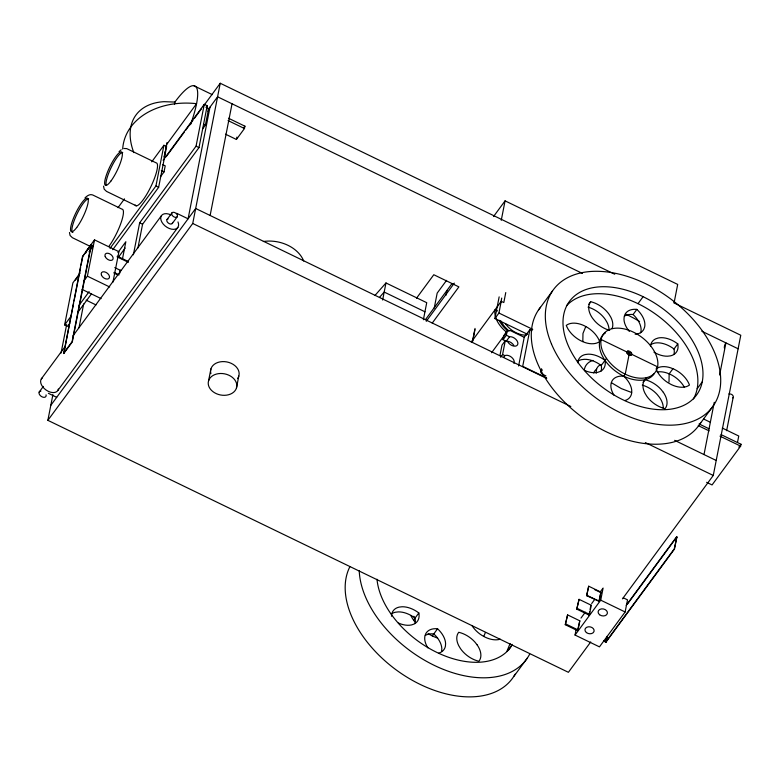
<?xml version="1.0" encoding="UTF-8"?>
<svg xmlns="http://www.w3.org/2000/svg" width="780" height="780" viewBox="0 0 780 780"><rect width="100%" height="100%" fill="white"/><g stroke="black" fill="none" stroke-linecap="round" stroke-linejoin="round"><path stroke-width="1.17" d="M582.826 341.64L582.972 333.45L585.78 326.557L584.464 325.825A21.284 13.357 36.4 0 0 566.29 325.377A21.284 13.357 36.3 0 0 581.471 341.084L584.932 342.508A21.284 13.357 36.3 0 0 599.644 341.533L601.136 339.514L626.886 351.985M669.006 382.073L669.152 373.883L672.935 368.745L674.291 369.301A21.284 13.357 36.4 0 1 689.471 385.018A21.284 13.357 36.4 0 1 671.288 384.569L667.924 382.688A21.284 13.357 36.4 0 1 656.107 368.862A21.284 13.357 36.4 0 1 670.819 367.887L672.935 368.745M441.636 651.28L441.821 648.59A21.284 13.357 36.4 0 0 433.807 633.906A21.284 13.357 36.4 0 0 425.305 635.408M164.171 157.384L165.321 151.505M165.789 149.146L166.705 144.436L196.579 103.681A71.984 53.742 11.1 0 0 122.684 149.068M69.712 323.407L67.558 326.342L64.623 324.928L72.881 282.877L80.096 273.068M590.733 641.95L568.396 672.311L47.863 420.332L52.903 394.651M61.054 353.067L66.651 324.548M89.027 251.843L93.337 245.885L91.338 244.92L72.316 341.874L63.745 353.525L82.495 256.581L91.065 244.93L93.308 246.022M63.745 353.525L73.593 303.322M74.061 300.934L80.633 267.462M81.101 265.073L82.768 256.571M85.546 253.519L85.946 251.521L94.516 239.87L118.921 251.686L112.944 282.136M63.492 353.408L72.072 341.757L91.065 244.93M83.821 281.034L87.389 276.178L94.516 239.87M79.014 327.717L83.674 303.956M119.593 273.604L120.286 270.065M122.372 259.447L125.843 241.742L117.926 252.506M133.38 254.797L139.649 222.826L196.053 146.182L204.262 104.344L207.188 105.768L198.988 147.605L142.574 224.25L137.933 247.923M110.019 248.371L155.932 185.991L163.917 145.275L166.637 146.591L158.642 187.307L112.739 249.688M164.161 156.907L165.331 150.95M165.799 148.57L166.969 142.603M174.457 104.452L174.934 102.024A64.915 14.342 -64.2 0 1 190.525 124.673M160.466 176.758L164.034 171.912L165.224 165.847L162.513 164.541M202.576 128.924L205.403 125.083L208.543 109.103L217.591 96.798L582.465 273.439M209.995 107.123L188.087 218.809L176.641 213.272M47.863 420.332L192.738 223.47L220.243 83.255L614.757 274.238M210.122 215.475L232.04 103.798M225.478 134.17L236.408 139.464L236.876 137.124M236.408 139.464L244.462 128.524L244.92 126.184L228.511 118.248M208.572 380.825L210.902 368.94M236.467 387.982A14.42 10.764 11.1 0 0 218.273 373.678A14.42 10.764 11.1 0 0 212.813 391.55A14.42 10.764 11.1 0 0 236.467 387.982L238.797 376.087M382.629 300.007L385.973 282.955L426.728 302.689L423.384 319.741M434.255 307.983L437.171 293.114L446.56 280.361M445.936 295.308L446.872 290.531M475.04 328.409L472.748 340.08A25.028 15.707 36.4 0 0 472.514 342.303M474.942 329.657L472.885 340.168L471.471 342.079M501.257 220.291L505.069 200.86L677.693 284.427L674.105 302.718M527.631 334.347L494.9 318.552L499.161 296.858M500.858 302.503L501.725 298.067M494.9 318.552L498.937 313.043L501.228 301.353L503.812 302.533L505.762 292.568M499.951 355.553L501.988 345.16L505.294 340.675L502.574 354.529L500.594 357.221M507.195 330.983L506.357 335.224L509.545 336.765A6.084 3.822 36.4 0 1 517.072 340.84A6.084 3.822 36.4 0 1 515.307 346.164A6.084 3.822 36.4 0 1 507.839 341.903L503.061 339.709L503.89 335.468L507.195 330.983L510.266 330.544L524.228 337.301L518.602 365.986M532.087 330.642L529.913 329.589L522.697 366.337L546.605 377.91M545.932 375.901L542.685 374.332A2.321 1.453 36.4 0 1 540.95 371.836L541.554 368.745M565.285 624.712L567.596 614.903L579.813 620.822L578.019 629.928L577.512 630.63L565.285 624.712L567.596 614.903M576.771 609.131L579.062 599.332L591.279 605.241L589.485 614.347L588.978 615.04L576.771 609.131L579.062 599.332M629.002 355.027L625.238 374.176L623.756 376.194A21.284 13.357 36.4 0 0 611.871 381.235L611.062 383.623A21.284 13.357 36.4 0 0 614.065 395.284M623.269 597.802L627.51 599.849L625.131 611.978L599.459 646.864L575.045 635.047L576.127 629.538M577.512 630.63L579.813 620.822M586.638 595.696L588.695 586.209L600.922 592.127L599.137 601.243L586.638 595.696L588.695 586.209M588.978 615.04L589.651 611.627M590.099 609.346L590.538 607.074M598.865 601.614L600.922 592.127M575.045 635.047L600.727 600.161L603.106 588.042M603.71 641.092L605.699 642.057L606.782 636.538M605.797 641.92L606.879 636.412M603.808 640.955L606.05 642.047L607.133 636.529M605.699 642.057L674.251 548.905L676.884 536.903L674.505 549.023L606.05 642.047M704.008 454.565L714.265 402.295M719.628 374.965L725.926 342.888A13.894 10.374 11.1 0 0 724.347 348.036M622.45 598.865L713.271 475.459L740.776 335.244L673.93 302.884M726.638 430.677L733.181 397.351M737.471 442.543L738.758 436.03L722.3 428.064M706.631 482.323L712.062 484.945L740.63 446.131L741 444.249L721.022 434.587M640.604 332.836L640.916 331.9A21.284 13.357 36.4 0 0 633.087 314.525L636.87 309.397A21.284 13.357 36.4 0 1 644.699 326.771L643.88 329.16A21.284 13.357 36.4 0 1 635.173 334.259M500.204 639.191A21.284 13.357 36.3 0 1 485.121 637.153L483.795 636.422L485.404 632.483M506.922 651.3L510.091 643.539M508.579 650.033L512.05 644.338M471.344 342.001L501.228 301.353M118.014 207.655L124.468 198.88M151.73 161.84L163.917 145.275M91.338 244.92L82.495 256.581M163.118 160.261L204.262 104.344M75.367 280.118L78.975 275.213M166.189 156.712L184.207 132.23M185.65 130.27L192.855 120.471M194.298 118.511L201.503 108.722M202.946 106.763L220.243 83.255M207.188 105.768L206.018 107.357L208.826 108.712L208.075 111.442M64.623 324.928L71.107 316.124M79.034 305.36L89.115 291.652M77.639 312.644L91.328 294.05M118.696 256.864L125.18 248.059M41.321 378.885L65.062 346.632M72.969 335.878L161.45 215.66M39.156 392.106L43.349 386.412M167.056 219.511L171.961 212.843M172.282 223.489L177.187 216.82A3.286 2.057 36.4 0 0 174.389 212.443A3.286 2.057 36.4 0 0 172.156 215.231A3.286 2.057 36.4 0 0 177.187 216.82M243.575 128.008L244.92 126.184M57.759 390.575L177.889 227.351M50.797 405.337L195.682 208.484L546.712 378.417M416.5 298.223L433.797 274.735L458.884 286.874L432.227 323.096M493.516 216.557L505.069 200.86M425.422 319.683L451.873 283.735M426.241 321.302L454.331 283.12M491.566 352.755L506.668 332.221L505.654 331.432A25.028 15.707 36.4 0 1 495.046 309.777L497.591 310.937M503.061 339.709L506.357 335.224M509.545 336.765L506.24 341.25A6.084 3.822 36.4 0 1 513.776 345.325M503.539 357.435L504.865 355.641A6.084 3.822 36.4 0 1 511.68 357.357A6.084 3.822 36.4 0 1 513.923 363.373M538.463 310.04L552.493 290.969M524.228 337.301L529.913 329.589M588.793 304.288L590.684 301.724A21.284 13.357 36.4 0 1 609.073 314.32L610.886 317.343A21.284 13.357 36.4 0 1 612.085 328.575M540.95 371.836L542.373 369.895M637.991 303.664L643.12 296.702A78.936 49.53 36.4 0 1 687.96 403.046A78.936 49.53 36.4 0 1 567.957 344.945A78.936 49.53 36.4 0 1 643.1 296.683M413.566 620.11L418.831 612.963A21.284 13.357 36.4 0 0 402.07 606.762L399.116 607.113A21.284 13.357 36.4 0 0 391.511 616.229M601.156 370.988A21.284 13.357 36.4 0 0 601.224 365.508L606.489 358.361A32.155 20.182 36.4 0 1 612.31 328.673A32.155 20.182 36.4 0 1 652.236 347.997A32.155 20.182 36.4 0 1 646.415 377.686L643.042 382.268M432.325 635.924L437.58 628.777A21.284 13.357 36.4 0 1 445.594 643.461L445.419 646.152A21.284 13.357 36.4 0 1 438.75 653.133M656.604 368.189L657.589 366.844L631.839 354.383M673.93 354.5A21.284 13.357 36.4 0 0 674.008 349.021L677.781 343.892A21.284 13.357 36.4 0 0 658.067 338.042L655.492 338.939A21.284 13.357 36.4 0 0 650.52 346.252M697.174 388.742L702.292 381.771M527.338 658.067L513.308 677.137A98.816 61.99 36.4 0 1 401.203 673.452A98.816 61.99 36.4 0 1 349.937 566.621M699.484 424.554L713.515 405.483M580.993 618.082L585.273 612.261M591.688 603.544L594.545 599.664M600.249 591.913L602.394 589.007M590.762 605.933L591.279 605.241M738.855 447.164L741 444.249M626.194 605.319L676.63 536.776M627.169 604.461L676.884 536.903M374.975 295.454L385.973 282.955M379.47 297.404L384.189 292.052L424.944 311.785M119.047 151.642L121.163 149.789M84.952 197.964C86.804 195.995 89.807 193.781 92.635 194.941L121.982 209.147A23.761 5.255 -64.2 0 1 121.046 222.817A23.761 5.255 -64.2 0 1 109.034 246.168M123.981 148.483L126.73 148.609L156.078 162.825A23.761 5.255 -64.2 0 1 150.433 187.561A23.761 5.255 -64.2 0 1 135.145 204.984M627.354 353.632L631.371 352.726M175.051 102.073L164.014 101.683A71.936 45.133 36.4 0 0 133.838 152.617M631.663 392.515L621.328 388.596L611.374 382.688M498.937 313.043L532.76 329.375M701.834 331.227L738.124 348.787M193.684 85.644L212.248 94.633M206.671 108.196L208.543 109.103M228.053 120.588L244.462 128.524M203.531 124.176L205.403 125.083M196.053 146.182L198.988 147.605M703.658 419.035L710.239 422.224M699.085 423.959L708.962 428.747M698.266 425.627L709.127 430.882M719.989 436.147L740.63 446.131M161.323 170.596L164.034 171.912M155.932 185.991L158.642 187.307M502.574 354.529L504.865 355.641M674.632 440.339L716.206 460.473M192.738 223.47L570.804 406.497M645.323 442.572L713.271 475.459M136.266 205.832L106.509 191.393L104.179 189.16L103.555 186.157M139.649 222.826L142.574 224.25M117.273 256.171L128.476 261.593M117.136 256.893L128.339 262.314M90.217 246.373L72.413 237.715L70.083 235.482L69.469 232.489M114.767 267.618L120.871 270.582M114.094 272.395L119.184 274.852M113.958 273.107L118.024 275.077M87.389 276.178L109.678 286.972M81.997 289.37L101.098 298.623M86.122 300.144L95.979 304.921M594.535 589.543L600.649 592.498M600.727 600.161L625.131 611.978M586.911 595.325L599.137 601.243M577.278 608.439L589.485 614.347M565.802 624.01L578.019 629.928M48.379 393.305L56.696 397.332M585.78 326.557L587.837 327.707A21.284 13.357 36.4 0 1 599.644 341.533M483.795 636.422L481.748 635.271A21.284 13.357 36.3 0 1 471.919 625.501M507.839 330.837L506.961 330.164A22.142 13.894 36.4 0 1 499.102 320.239M627.871 351.029L630.854 355.329M210.883 373.63A14.42 10.764 11.1 0 1 226.775 361.92A14.42 10.764 11.1 0 1 237.51 378.641M263.348 241.507A32.526 24.287 11.1 0 1 303.722 261.046M177.986 221.92A10.091 6.328 36.4 0 1 171.483 229.154A10.091 6.328 36.4 0 1 160.719 218.419A10.091 6.328 36.4 0 1 170.957 214.919M172.575 222.417A3.286 2.057 36.4 0 1 168.382 223.109A3.286 2.057 36.4 0 1 168.051 218.975M58.393 389.015A10.091 6.328 36.4 0 1 46 389.981A10.091 6.328 36.4 0 1 42.52 377.725M46.049 394.865A4.027 2.525 36.4 0 1 43.641 397.312A4.027 2.525 36.4 0 1 39.273 394.085A4.027 2.525 36.4 0 1 40.911 391.072M106.178 185.299A18.564 4.105 -64.2 0 1 111.793 166.247A18.564 4.105 -64.2 0 1 122.733 152.539M72.881 232.43A18.564 4.105 -64.2 0 1 76.635 214.753A18.564 4.105 -64.2 0 1 88.637 198.861M515.112 674.173A98.816 61.99 36.4 0 1 513.932 676.172M529.698 654.079A98.816 61.99 36.4 0 1 433.68 665.087A98.816 61.99 36.4 0 1 359.229 570.687M511.144 646.552A78.936 49.53 36.4 0 1 435.22 651.602A78.936 49.53 36.4 0 1 376.994 579.238M414.979 623.571A21.284 13.357 36.4 0 0 415.048 618.101A32.155 20.182 36.4 0 1 413.848 616.258M391.287 614.035A21.284 13.357 36.4 0 1 395.333 612.251L398.297 611.89A21.284 13.357 36.4 0 1 415.048 618.101M418.831 612.963A21.284 13.357 36.4 0 1 414.092 624.039L411.508 624.936A21.284 13.357 36.4 0 1 398.434 623.044M427.889 647.878A21.284 13.357 36.4 0 1 424.885 636.207L425.695 633.818A21.284 13.357 36.4 0 1 437.58 628.777M437.648 638.099A32.155 20.182 36.4 0 1 428.161 633.652M414.901 621.923A32.155 20.182 36.4 0 1 410.797 615.459M566.485 305.77A78.936 49.53 36.4 0 1 657.082 315.198A78.936 49.53 36.4 0 1 693.42 398.941M700.723 422.604A98.816 62.02 36.3 0 1 583.489 418.168A98.816 62.02 36.3 0 1 540.52 307.261M625.892 314.281A78.936 49.53 36.4 0 1 639.6 321.526M654.079 373.834A32.155 20.182 36.4 0 1 613.265 369.359A32.155 20.182 36.4 0 1 605.495 332.865M624.926 400.549A21.284 13.357 36.3 0 0 631.595 393.569L631.771 390.868A21.284 13.357 36.3 0 0 623.756 376.194M584.61 370.461A21.284 13.357 36.4 0 0 597.685 372.352L600.268 371.446A21.284 13.357 36.4 0 0 605.007 360.38A21.284 13.357 36.4 0 0 588.247 354.169L585.292 354.529A21.284 13.357 36.4 0 0 577.736 362.739M609.687 330.398A21.284 13.357 36.4 0 1 594.76 320.999L592.439 318.094A21.284 13.357 36.4 0 1 590.684 301.724M629.353 331.441A21.284 13.357 36.4 0 1 623.981 319.517L624.166 316.826A21.284 13.357 36.4 0 1 636.87 309.397M677.781 343.892A21.284 13.357 36.4 0 1 670.468 355.865L667.514 356.216A21.284 13.357 36.4 0 1 653.981 352.209M577.463 361.452A21.284 13.357 36.4 0 1 581.51 359.658L584.474 359.307A21.284 13.357 36.4 0 1 601.224 365.508M588.052 307.144A21.284 13.357 36.4 0 1 605.3 319.459L607.103 322.481A21.284 13.357 36.4 0 1 609.024 330.33M624.585 316.017A21.284 13.357 36.4 0 1 633.087 314.525M650.247 344.965A21.284 13.357 36.4 0 1 651.709 344.077L654.293 343.171A21.284 13.357 36.4 0 1 674.008 349.021M642.291 385.125A21.284 13.357 36.4 0 1 657.218 394.524L659.539 397.439A21.284 13.357 36.4 0 1 663.273 408.32M646.405 377.686A32.155 20.173 36.3 0 1 606.489 358.361M657.267 371.962A21.284 13.357 36.4 0 1 667.046 373.015L670.508 374.439A21.284 13.357 36.4 0 1 684.294 387.104M508.969 330.886A22.074 13.855 36.4 0 1 500.76 320.775M526.5 335.069A18.369 11.524 36.4 0 1 505.489 323.758M584.356 369.496A27.71 17.394 36.4 0 1 592.985 360.409M593.736 372.957A17.326 10.871 36.4 0 1 596.632 369.242M596.31 373.162A17.326 10.871 36.4 0 1 601.351 364.435M728.851 393.949A3.432 2.564 11.1 0 1 732.478 395.07A3.432 2.564 11.1 0 1 732.878 397.956M663.322 392.301L661.001 389.395A21.284 13.357 36.4 0 0 644.923 379.704A21.284 13.357 36.4 0 0 644.875 393.042L646.688 396.074A21.284 13.357 36.4 0 0 665.077 408.671A21.284 13.357 36.4 0 0 663.322 392.301M477.145 644.884L474.825 641.979A21.284 13.357 36.4 0 0 458.747 632.288A21.284 13.357 36.4 0 0 458.698 645.635L460.512 648.658A21.284 13.357 36.4 0 0 478.901 661.255A21.284 13.357 36.4 0 0 477.145 644.884M105.232 256.62A4.631 2.905 36.4 0 0 112.281 260.032A4.631 2.905 36.4 0 0 109.648 253.793A4.631 2.905 36.4 0 0 105.232 256.62M101.478 275.223A4.7 2.945 36.4 0 0 108.625 278.684A4.7 2.945 36.4 0 0 105.953 272.347A4.7 2.945 36.4 0 0 101.478 275.223M586.423 632.57A4.631 3.461 11.1 0 0 594.029 631.429A4.631 3.461 11.1 0 0 588.178 626.827A4.631 3.461 11.1 0 0 586.423 632.57M599.596 614.737A4.7 3.51 11.1 0 0 607.308 613.567A4.7 3.51 11.1 0 0 601.38 608.907A4.7 3.51 11.1 0 0 599.596 614.737M110.838 181.155A18.564 4.105 -64.2 0 0 122.167 152.685A18.564 4.105 -64.2 0 0 107.474 172.146A18.564 4.105 -64.2 0 0 110.838 181.155M76.742 227.477A18.564 4.105 -64.2 0 0 88.082 199.007A18.564 4.105 -64.2 0 0 73.379 218.468A18.564 4.105 -64.2 0 0 76.742 227.477M551.518 344.107A98.816 62.02 36.3 0 0 701.785 416.842A98.816 62.02 36.3 0 0 645.713 283.744A98.816 62.02 36.3 0 0 551.518 344.107M627.032 353.067A2.818 1.774 36.4 0 0 631.332 355.144A2.818 1.774 36.4 0 0 629.723 351.341A2.818 1.774 36.4 0 0 627.032 353.067"/></g></svg>
